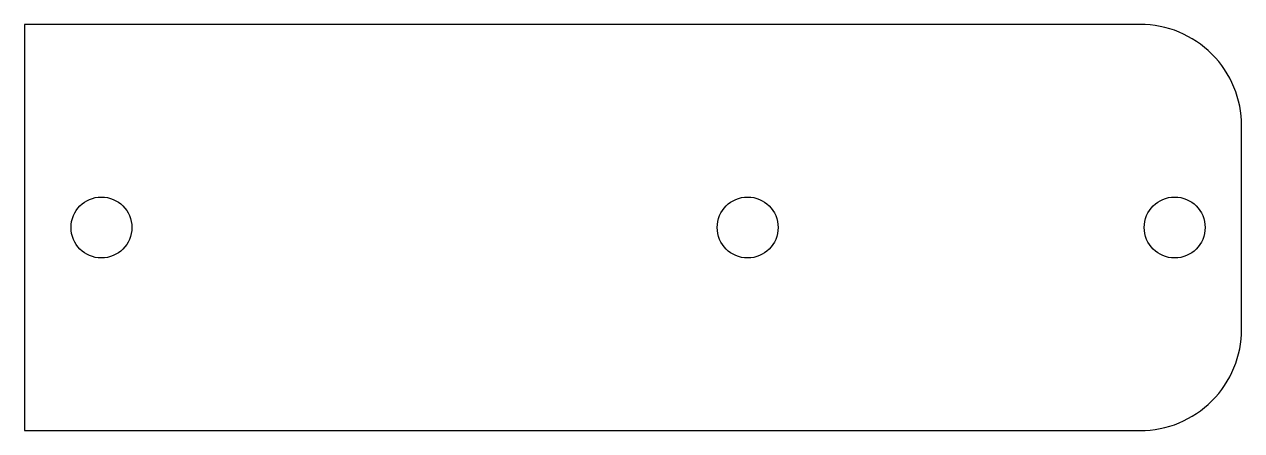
# Model space of a CAD drawing. Header units: millimetres. Extents: x -30 to 30, y -10 to 10.
import ezdxf

# ---------------------------------------------------------------- set-up
doc = ezdxf.new("R2010")
doc.units = ezdxf.units.MM

msp = doc.modelspace()

# ---------------------------------------------------------------- linework, layer by layer
msp.add_lwpolyline([(-30, 10), (-30, -10), (25, -10, 0.414214), (30, -5), (30, 5, 0.414214), (25, 10)], format="xyb", close=True)
for centre in [(-26.2, 0), (5.65, 0), (26.7, 0)]:
    msp.add_circle(centre, 1.5)

doc.saveas('drawing.dxf')
